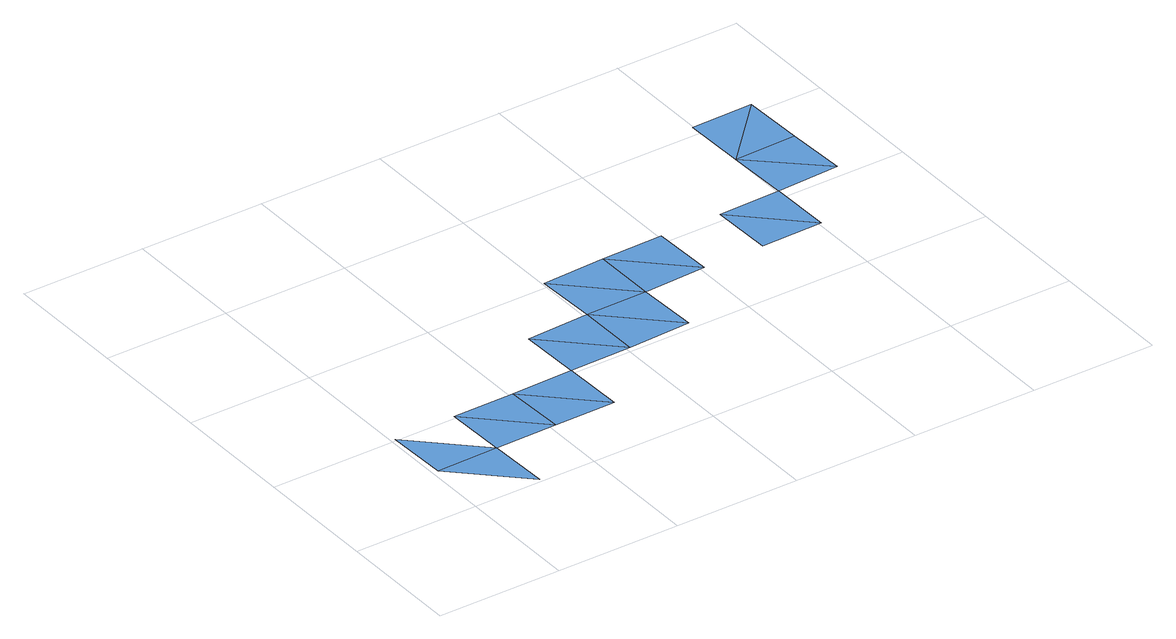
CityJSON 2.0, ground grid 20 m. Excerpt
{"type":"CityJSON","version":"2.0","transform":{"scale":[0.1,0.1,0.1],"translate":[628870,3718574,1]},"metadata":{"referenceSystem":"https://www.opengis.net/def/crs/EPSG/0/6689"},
"CityObjects":{
"waterbody1":{"type":"WaterBody","attributes":{"name":"福岡県津波浸水想定図","class":"1140","function":"2","WaterBodyTsunamiRiskAttribute.description":"1","WaterBodyTsunamiRiskAttribute.rank":"2"},"geometry":[{"type":"MultiSurface","lod":"1","boundaries":[[[0,1,2]],[[3,4,5]],[[4,3,6]]]}]},
"waterbody2":{"type":"WaterBody","attributes":{"name":"福岡県津波浸水想定図","class":"1140","function":"2","WaterBodyTsunamiRiskAttribute.description":"1","WaterBodyTsunamiRiskAttribute.rank":"1"},"geometry":[{"type":"MultiSurface","lod":"1","boundaries":[[[7,2,1]],[[8,1,9]],[[10,8,9]],[[11,10,9]],[[12,10,11]],[[13,12,5]],[[5,4,13]],[[4,6,14]],[[6,15,14]],[[16,15,6]],[[16,17,15]],[[18,19,20]],[[21,19,18]],[[21,22,23]],[[23,24,25]],[[26,24,23]],[[23,22,26]]]}]}
},
"vertices":[
[111,4,9],[109,104,9],[9,102,9],[507,211,10],[405,309,10],[407,209,8],[505,311,9],
[7,202,9],[107,203,9],[209,105,9],[207,205,8],[309,107,8],[307,207,8],[305,307,8],[403,409,9],[503,411,11],[605,313,11],[603,413,11],[805,317,8],[703,415,8],[705,315,8],[803,417,8],[903,419,10],[801,517,8],[899,619,8],[799,617,8],[901,519,8]
]}
